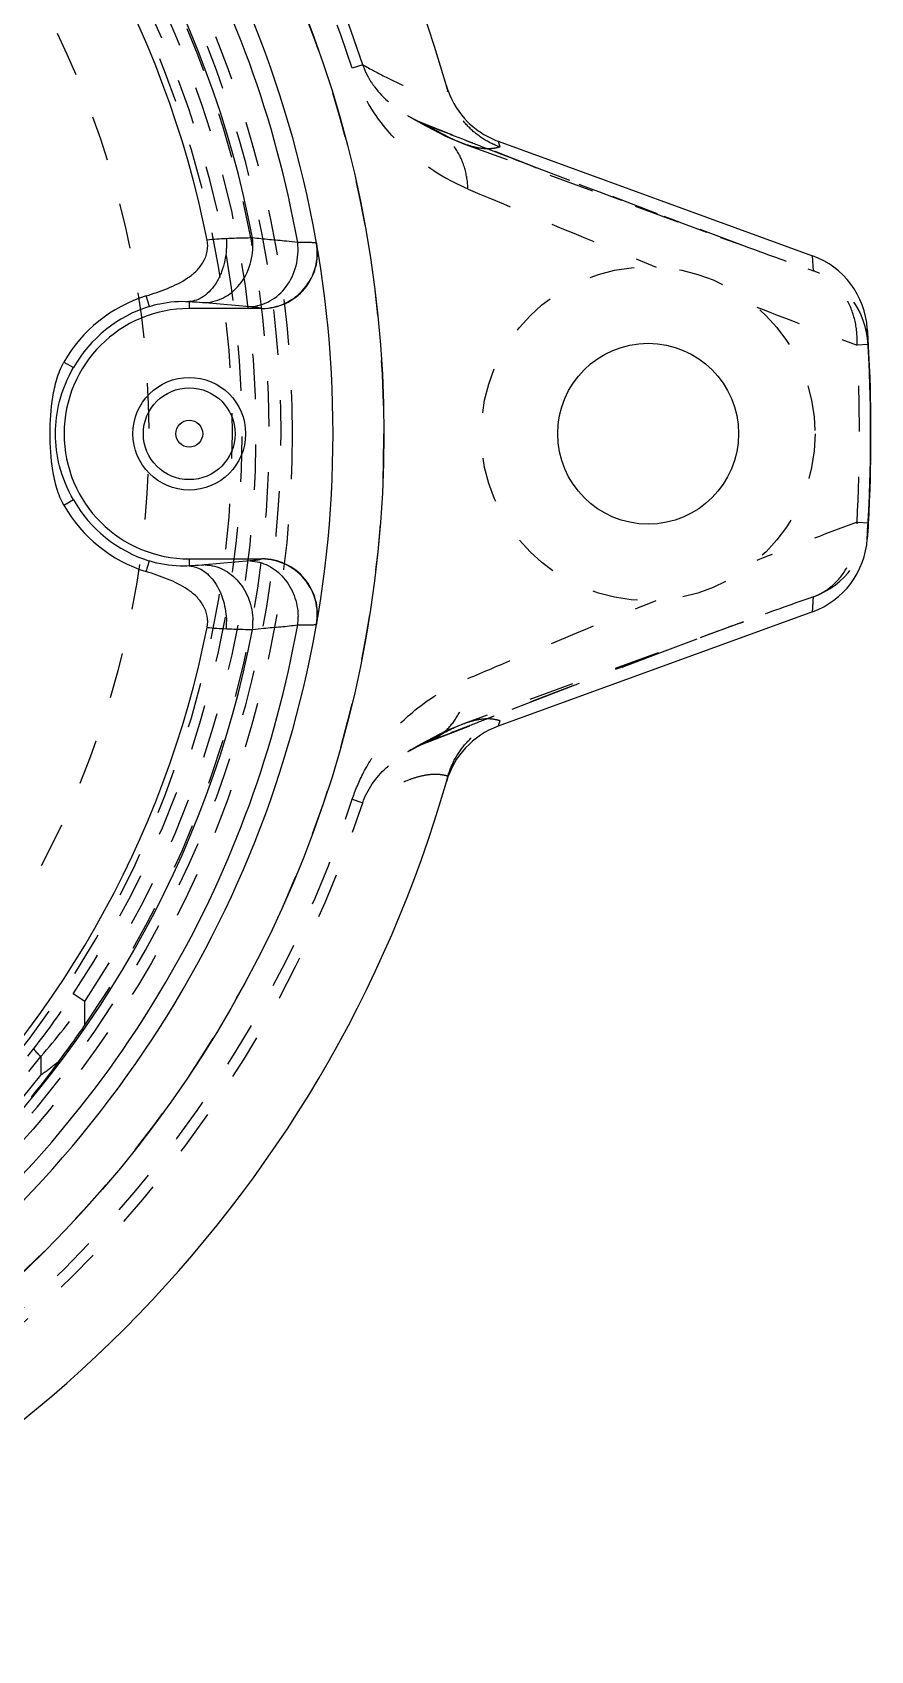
# Model space of a CAD drawing. Header units: millimetres. Extents: x 97 to 1722, y -6063 to 1553.
# Drawn here: x 1048.2 to 1078.4, y 41.9 to 100.1 of the extents above; entities that cross this region are included whole.
import ezdxf

# ---------------------------------------------------------------- set-up
doc = ezdxf.new("R2010")
doc.units = ezdxf.units.MM
doc.header["$LTSCALE"] = 16.335
doc.linetypes.add('HIDDEN', pattern=[0.2, 0.1, -0.1])
doc.layers.get('0').update_dxf_attribs({"linetype": 'CONTINUOUS'})
doc.layers.add('DEFAULT_2', color=8, linetype='HIDDEN')

msp = doc.modelspace()

# ---------------------------------------------------------------- linework, layer by layer
at = {"color": 7, "linetype": 'Continuous'}
for p, q in [((1063.106, 98.141), (1063.104, 98.148)), ((1064.963, 96.152), (1076.271, 92.037)), ((1058.435, 92.482), (1058.442, 92.477)), ((1052.427, 90.211), (1052.309, 90.591)), ((1053.858, 90.388), (1053.858, 90.136)), ((1054.433, 90.351), (1056.054, 90.209)), ((1056.474, 90.136), (1053.858, 90.136)), ((1056.469, 90.14), (1056.474, 90.136)), ((1049.35, 88.21), (1049.695, 88.013)), ((1078.357, 86.073), (1078.357, 85.201)), ((1049.695, 83.259), (1049.35, 83.062)), ((1052.309, 80.682), (1052.427, 81.061)), ((1053.858, 81.136), (1056.474, 81.136)), ((1053.858, 81.136), (1053.858, 80.884)), ((1056.053, 81.063), (1054.433, 80.921)), ((1056.474, 81.136), (1056.469, 81.132)), ((1076.27, 79.235), (1064.963, 75.12)), ((1058.442, 78.796), (1058.435, 78.791))]:
    msp.add_line(p, q, dxfattribs=at)
for centre, radius in [((1019.358, 85.636), 41.5), ((1070.358, 85.636), 3.25), ((1053.858, 85.636), 2.025), ((1053.858, 85.636), 1.65), ((1053.858, 85.636), 0.485)]:
    msp.add_circle(centre, radius, dxfattribs=at)
for centre, radius, start, end in [((1019.358, 85.636), 45.5, 15.95919, 74.04081), ((1019.358, 85.636), 39.672, 310.42217, 49.57783), ((1019.358, 85.636), 39.011, 10.15074, 49.35791), ((1019.358, 85.636), 37.443, 10.83388, 48.65201), ((1019.358, 85.636), 35.826, 11.20805, 48.26861), ((1065.884, 98.942), 2.89, 195.97502, 199.90011), ((1055.754, 79.145), 13.513, 92.37556, 95.31765), ((1056.459, 92.145), 2.005, 270.28474, 9.67769), ((1056.477, 92.132), 1.995, 269.9283, 9.96321), ((1075.244, 89.218), 3, 3.65939, 69.98498), ((1053.858, 85.636), 5.191, 107.36877, 150.27675), ((1053.858, 85.636), 4.794, 107.36878, 150.27675), ((1053.858, 85.636), 4.5, 90, 270), ((1019.347, 85.636), 59.012, 0.42464, 3.66656), ((1019.347, 85.637), 59.012, 356.33387, 359.57694), ((1053.858, 85.636), 4.794, 209.72325, 252.63129), ((1053.858, 85.636), 5.191, 209.72327, 252.63122), ((1075.244, 82.055), 3, 289.99348, 356.34418), ((1056.459, 79.128), 2.005, 350.32666, 89.71529), ((1056.477, 79.141), 1.995, 350.03678, 90.0717), ((1019.358, 85.636), 35.826, 311.73138, 348.79195), ((1019.358, 85.636), 37.443, 311.34799, 349.16612), ((1019.358, 85.636), 39.011, 310.64209, 349.84926), ((1055.796, 92.765), 14.152, 264.75133, 267.56073), ((1052.231, 78.81), 2.968, 356.45093, 1.49552), ((1053.84, 78.87), 2.311, 353.24222, 1.3311), ((1055.463, 79.013), 2.31, 353.74391, 1.32774), ((1065.994, 72.297), 3.005, 110.05475, 163.98622), ((1019.358, 85.636), 45.5, 285.95919, 344.04081)]:
    msp.add_arc(centre, radius, start, end, dxfattribs=at)
for points, knots in [([(1063.166, 97.958), (1063.314, 97.548), (1063.679, 96.967), (1064.367, 96.422), (1064.761, 96.226), (1064.963, 96.152)], [0, 0, 0, 0, 0.500375, 0.75343, 1, 1, 1, 1]), ([(1052.309, 90.591), (1052.568, 90.672), (1053.081, 90.846), (1053.699, 91.141), (1054.125, 91.481), (1054.381, 91.803), (1054.53, 92.189), (1054.528, 92.467), (1054.501, 92.6)], [0, 0, 0, 0, 0.250397, 0.500461, 0.625582, 0.750565, 0.875345, 1, 1, 1, 1]), ([(1055.194, 92.646), (1055.21, 92.384), (1055.182, 91.977), (1055.033, 91.461), (1054.865, 91.099), (1054.646, 90.797), (1054.396, 90.57), (1054.129, 90.431), (1053.945, 90.393), (1053.858, 90.388)], [0, 0, 0, 0, 0.274571, 0.419136, 0.55952, 0.689667, 0.806502, 0.908996, 1, 1, 1, 1]), ([(1054.433, 90.351), (1054.555, 90.355), (1054.804, 90.394), (1055.277, 90.593), (1055.782, 91.058), (1056.13, 91.821), (1056.168, 92.394), (1056.134, 92.674)], [0, 0, 0, 0, 0.114802, 0.232193, 0.476697, 0.735602, 1, 1, 1, 1]), ([(1056.134, 92.674), (1056.067, 92.673), (1055.753, 92.668), (1055.44, 92.657), (1055.194, 92.646)], [0, 0, 0, 0, 0.214656, 1, 1, 1, 1]), ([(1056.054, 90.209), (1056.176, 90.213), (1056.423, 90.252), (1056.894, 90.448), (1057.397, 90.908), (1057.748, 91.664), (1057.79, 92.232), (1057.759, 92.512)], [0, 0, 0, 0, 0.11489, 0.232331, 0.476809, 0.735588, 1, 1, 1, 1]), ([(1057.759, 92.512), (1057.624, 92.525), (1057.387, 92.553), (1057.049, 92.585), (1056.642, 92.617), (1056.338, 92.654), (1056.134, 92.674)], [0, 0, 0, 0, 0.250367, 0.437703, 0.624623, 1, 1, 1, 1]), ([(1058.435, 92.482), (1058.426, 92.485), (1058.402, 92.491), (1058.332, 92.501), (1058.203, 92.508), (1058.002, 92.513), (1057.847, 92.512), (1057.759, 92.512)], [0, 0, 0, 0, 0.042646, 0.108975, 0.313325, 0.611658, 1, 1, 1, 1]), ([(1052.427, 90.211), (1052.549, 90.25), (1053.016, 90.372), (1053.505, 90.412), (1053.858, 90.388)], [0, 0, 0, 0, 0.265116, 1, 1, 1, 1]), ([(1053.858, 90.388), (1053.913, 90.385), (1054.104, 90.376), (1054.296, 90.363), (1054.433, 90.351)], [0, 0, 0, 0, 0.283114, 1, 1, 1, 1]), ([(1056.054, 90.209), (1056.107, 90.204), (1056.202, 90.195), (1056.326, 90.179), (1056.411, 90.162), (1056.456, 90.15), (1056.469, 90.14)], [0, 0, 0, 0, 0.382522, 0.678575, 0.884582, 1, 1, 1, 1]), ([(1049.35, 83.062), (1049.241, 83.254), (1049.082, 83.669), (1048.899, 84.532), (1048.823, 85.636), (1048.899, 86.74), (1049.082, 87.603), (1049.241, 88.019), (1049.35, 88.21)], [0, 0, 0, 0, 0.124921, 0.24999, 0.5, 0.75001, 0.875078, 1, 1, 1, 1]), ([(1049.695, 83.259), (1049.478, 83.639), (1049.156, 84.415), (1048.996, 85.636), (1049.156, 86.858), (1049.478, 87.633), (1049.695, 88.013)], [0, 0, 0, 0, 0.264154, 0.500012, 0.735876, 1, 1, 1, 1]), ([(1053.858, 80.884), (1053.748, 80.877), (1053.266, 80.868), (1052.782, 80.95), (1052.427, 81.061)], [0, 0, 0, 0, 0.229747, 1, 1, 1, 1]), ([(1054.433, 80.921), (1054.392, 80.917), (1054.201, 80.902), (1054.009, 80.892), (1053.858, 80.884)], [0, 0, 0, 0, 0.215515, 1, 1, 1, 1]), ([(1053.858, 80.884), (1053.937, 80.88), (1054.104, 80.848), (1054.347, 80.732), (1054.581, 80.542), (1054.792, 80.286), (1054.965, 79.973), (1055.136, 79.509), (1055.192, 79.135), (1055.198, 78.887)], [0, 0, 0, 0, 0.090988, 0.192332, 0.306593, 0.433547, 0.571405, 0.715568, 1, 1, 1, 1]), ([(1054.433, 80.921), (1054.656, 80.914), (1055.114, 80.792), (1055.674, 80.336), (1056.049, 79.684), (1056.144, 79.179), (1056.15, 78.924)], [0, 0, 0, 0, 0.231884, 0.475978, 0.733989, 1, 1, 1, 1]), ([(1056.469, 81.132), (1056.456, 81.123), (1056.411, 81.11), (1056.326, 81.093), (1056.202, 81.077), (1056.107, 81.068), (1056.053, 81.063)], [0, 0, 0, 0, 0.115414, 0.321389, 0.617472, 1, 1, 1, 1]), ([(1056.054, 81.063), (1056.276, 81.057), (1056.735, 80.935), (1057.296, 80.479), (1057.671, 79.827), (1057.766, 79.322), (1057.772, 79.066)], [0, 0, 0, 0, 0.231982, 0.476107, 0.734075, 1, 1, 1, 1]), ([(1054.501, 78.673), (1054.528, 78.805), (1054.53, 79.083), (1054.381, 79.47), (1054.125, 79.792), (1053.699, 80.132), (1053.081, 80.426), (1052.568, 80.601), (1052.309, 80.682)], [0, 0, 0, 0, 0.124657, 0.249439, 0.374425, 0.499549, 0.749607, 1, 1, 1, 1]), ([(1055.194, 78.626), (1055.283, 78.622), (1055.596, 78.61), (1055.91, 78.601), (1056.134, 78.598)], [0, 0, 0, 0, 0.283915, 1, 1, 1, 1]), ([(1056.134, 78.598), (1056.27, 78.612), (1056.507, 78.64), (1056.845, 78.672), (1057.252, 78.703), (1057.556, 78.741), (1057.759, 78.761)], [0, 0, 0, 0, 0.250437, 0.43771, 0.624643, 1, 1, 1, 1]), ([(1057.759, 78.761), (1057.847, 78.76), (1058.002, 78.76), (1058.203, 78.764), (1058.332, 78.771), (1058.402, 78.781), (1058.426, 78.787), (1058.435, 78.791)], [0, 0, 0, 0, 0.388333, 0.686674, 0.891011, 0.957333, 1, 1, 1, 1])]:
    msp.add_open_spline(points, degree=3, knots=knots, dxfattribs=at)
at = {"layer": 'DEFAULT_2', "color": 8, "linetype": 'HIDDEN'}
for p, q in [((1060.097, 98.901), (1059.72, 98.778)), ((1063.105, 98.147), (1063.146, 98.002)), ((1063.147, 97.999), (1063.158, 97.957)), ((1061.711, 97.072), (1061.712, 97.071)), ((1061.929, 96.95), (1061.783, 97.03)), ((1062.425, 96.724), (1062.359, 96.749)), ((1062.359, 96.749), (1062.425, 96.723)), ((1062.418, 96.715), (1062.359, 96.749)), ((1066.378, 95.187), (1062.425, 96.724)), ((1063.756, 96.048), (1073.783, 92.398)), ((1064.963, 96.152), (1065.023, 95.945)), ((1076.302, 91.496), (1076.27, 92.037)), ((1076.104, 91.566), (1076.302, 91.496)), ((1078.238, 89.41), (1078.246, 89.279)), ((1078.246, 89.279), (1078.247, 89.257)), ((1078.247, 89.257), (1078.262, 89.005)), ((1078.272, 88.838), (1077.871, 88.818)), ((1078.262, 89.005), (1078.272, 88.838)), ((1078.345, 86.875), (1078.354, 86.38)), ((1078.348, 86.753), (1078.35, 86.63)), ((1078.354, 86.38), (1078.357, 86.078)), ((1078.357, 85.201), (1078.354, 84.896)), ((1078.35, 84.642), (1078.348, 84.519)), ((1077.871, 82.455), (1078.272, 82.434)), ((1078.264, 82.295), (1078.246, 81.993)), ((1078.272, 82.434), (1078.264, 82.295)), ((1078.246, 81.993), (1078.238, 81.863)), ((1076.302, 79.777), (1076.103, 79.706)), ((1073.783, 78.874), (1063.756, 75.225)), ((1065.023, 75.327), (1064.963, 75.12)), ((1062.359, 74.523), (1062.471, 74.589)), ((1062.425, 74.549), (1062.359, 74.523)), ((1062.359, 74.523), (1062.425, 74.548)), ((1062.365, 74.524), (1062.425, 74.548)), ((1061.714, 74.203), (1061.715, 74.203)), ((1059.72, 72.494), (1060.097, 72.371)), ((1050.106, 65.228), (1049.69, 65.504)), ((1050.106, 64.377), (1050.106, 65.228)), ((1048.521, 63.248), (1048.521, 62.581))]:
    msp.add_line(p, q, dxfattribs=at)
for points in [[(1061.712, 97.071), (1062.183, 96.798), (1063.075, 96.333), (1063.751, 96.05)], [(1062.224, 96.808), (1062.078, 96.876), (1061.929, 96.95)], [(1062.425, 96.724), (1062.368, 96.747), (1062.224, 96.808)], [(1073.764, 92.406), (1070.599, 93.577), (1066.378, 95.187)], [(1078.246, 89.279), (1078.26, 89.05), (1078.287, 88.538), (1078.308, 88.081), (1078.324, 87.66), (1078.336, 87.258), (1078.345, 86.875)], [(1078.354, 84.896), (1078.346, 84.409), (1078.337, 84.029), (1078.324, 83.628), (1078.308, 83.21), (1078.288, 82.755), (1078.261, 82.245), (1078.246, 81.993)], [(1062.425, 74.548), (1066.368, 76.082), (1070.593, 77.693), (1073.764, 78.867)], [(1063.751, 75.223), (1063.073, 74.938), (1062.18, 74.473), (1061.712, 74.202)], [(1061.774, 74.237), (1061.913, 74.314), (1062.062, 74.389), (1062.213, 74.459), (1062.365, 74.524)]]:
    msp.add_lwpolyline(points, dxfattribs=at)
for centre, radius in [((1019.358, 85.636), 41.491), ((1019.358, 85.636), 38.202), ((1070.358, 85.636), 6)]:
    msp.add_circle(centre, radius, dxfattribs=at)
for centre, radius, start, end in [((1019.358, 85.636), 42.844, 18.03566, 71.96434), ((1019.358, 85.636), 42.448, 18.03567, 71.96434), ((1019.358, 85.636), 37.8, 275.17115, 84.82885), ((1019.358, 85.636), 36.054, 285.89308, 74.10692), ((1019.358, 85.636), 33.058, 269.71816, 90.28184), ((1019.358, 85.636), 37.381, 325.33913, 34.66087), ((1019.358, 85.636), 36.904, 326.42601, 33.57399), ((1019.358, 85.636), 36.405, 326.42603, 33.57399), ((1019.358, 85.636), 45.5, 15.70792, 15.95919), ((1064.253, 101.375), 4.999, 239.44372, 242.53764), ((1064.368, 101.59), 5.242, 242.50728, 242.99844), ((1064.267, 101.389), 5.017, 242.98691, 246.99845), ((1064.349, 101.582), 5.227, 246.995, 247.6145), ((1240.46, 510.623), 452.099, 247.01074, 247.93749), ((1165.228, 343.598), 267.326, 249.99676, 250.52526), ((1075.276, 88.677), 3, 3.09202, 70.0021), ((1157.778, 304.174), 229.704, 248.6806, 249.6427), ((1019.358, 85.636), 58.598, 356.88757, 3.11236), ((1018.989, 85.636), 59.369, 1.07796, 3.09185), ((1018.99, 85.636), 59.368, 359.04078, 0.95922), ((1018.989, 85.636), 59.369, 356.90815, 358.92176), ((1159.942, -138.59), 235.789, 110.36953, 111.30682), ((1075.276, 82.596), 3, 289.99772, 356.90792), ((1162.718, -165.328), 259.892, 109.46748, 110.01081), ((1064.293, 69.827), 5.079, 112.38415, 120.51329), ((1019.358, 85.636), 45.5, 344.04081, 344.29248), ((1019.358, 85.636), 42.448, 288.03566, 341.96434), ((1019.358, 85.636), 42.844, 288.03566, 341.96434), ((1023.878, 82.608), 30.965, 322.01437, 326.46969), ((1024.178, 84.346), 32.214, 319.08406, 323.59591), ((1014.485, 89.008), 43.308, 323.21947, 325.33655), ((1019.997, 85.642), 35.891, 284.90956, 322.00946), ((1019.838, 85.643), 36.391, 284.92335, 322.01742), ((1019.2, 85.636), 37.3, 275.17114, 321.82221)]:
    msp.add_arc(centre, radius, start, end, dxfattribs=at)
for points, knots in [([(1060.097, 98.901), (1060.375, 98.748), (1060.91, 98.454), (1061.584, 98.135), (1062.108, 97.962), (1062.476, 97.887), (1062.774, 97.876), (1063, 97.905), (1063.107, 97.934), (1063.16, 97.95)], [0, 0, 0, 0, 0.289548, 0.557179, 0.679149, 0.792522, 0.898367, 0.949432, 1, 1, 1, 1]), ([(1060.097, 98.901), (1060.125, 98.816), (1060.188, 98.659), (1060.324, 98.391), (1060.732, 97.774), (1061.258, 97.34), (1061.711, 97.072)], [0, 0, 0, 0, 0.10818, 0.204326, 0.363556, 1, 1, 1, 1]), ([(1063.889, 94.431), (1063.205, 94.719), (1062.072, 95.394), (1060.854, 96.622), (1060.129, 97.737), (1059.828, 98.447), (1059.72, 98.778)], [0, 0, 0, 0, 0.35926, 0.62846, 0.831403, 1, 1, 1, 1]), ([(1065.023, 95.945), (1064.801, 96.026), (1064.375, 96.241), (1063.829, 96.704), (1063.408, 97.282), (1063.224, 97.723), (1063.16, 97.95)], [0, 0, 0, 0, 0.250012, 0.50003, 0.750031, 1, 1, 1, 1]), ([(1062.817, 96.489), (1062.787, 96.505), (1062.653, 96.579), (1062.52, 96.655), (1062.418, 96.715)], [0, 0, 0, 0, 0.226624, 1, 1, 1, 1]), ([(1063.881, 94.434), (1063.872, 94.684), (1063.796, 95.182), (1063.498, 95.863), (1063.032, 96.406), (1062.631, 96.644), (1062.425, 96.724)], [0, 0, 0, 0, 0.262195, 0.521559, 0.768727, 1, 1, 1, 1]), ([(1062.425, 96.723), (1062.539, 96.679), (1063.001, 96.498), (1063.462, 96.318), (1063.81, 96.183)], [0, 0, 0, 0, 0.246856, 1, 1, 1, 1]), ([(1063.751, 96.05), (1063.684, 96.074), (1063.364, 96.201), (1063.056, 96.358), (1062.817, 96.489)], [0, 0, 0, 0, 0.208513, 1, 1, 1, 1]), ([(1065.023, 95.945), (1064.984, 95.933), (1064.906, 95.91), (1064.732, 95.879), (1064.481, 95.872), (1064.134, 95.924), (1063.889, 95.999), (1063.756, 96.048)], [0, 0, 0, 0, 0.093863, 0.1901, 0.407806, 0.671784, 1, 1, 1, 1]), ([(1063.81, 96.183), (1063.894, 96.15), (1064.231, 96.018), (1064.569, 95.887), (1064.823, 95.788)], [0, 0, 0, 0, 0.247755, 1, 1, 1, 1]), ([(1064.823, 95.788), (1065.514, 95.52), (1068.486, 94.37), (1071.466, 93.242), (1073.764, 92.406)], [0, 0, 0, 0, 0.23265, 1, 1, 1, 1]), ([(1077.871, 88.818), (1077.885, 89.105), (1077.839, 89.687), (1077.533, 90.493), (1077.005, 91.135), (1076.54, 91.408), (1076.302, 91.496)], [0, 0, 0, 0, 0.260738, 0.522065, 0.77062, 1, 1, 1, 1]), ([(1076.302, 79.777), (1076.54, 79.864), (1077.005, 80.137), (1077.533, 80.779), (1077.839, 81.586), (1077.885, 82.168), (1077.871, 82.455)], [0, 0, 0, 0, 0.22938, 0.477935, 0.739262, 1, 1, 1, 1]), ([(1076.27, 79.235), (1076.271, 79.236), (1076.271, 79.241), (1076.271, 79.248), (1076.271, 79.26), (1076.272, 79.284), (1076.275, 79.32), (1076.278, 79.37), (1076.281, 79.424), (1076.285, 79.492), (1076.29, 79.568), (1076.294, 79.644), (1076.299, 79.712), (1076.3, 79.754), (1076.302, 79.777)], [0, 0, 0, 0, 0.006051, 0.020547, 0.043088, 0.073026, 0.151356, 0.246248, 0.348326, 0.449162, 0.625518, 0.766186, 0.873786, 1, 1, 1, 1]), ([(1063.876, 76.836), (1064.447, 77.077), (1066.699, 78.025), (1068.956, 78.959), (1070.646, 79.643)], [0, 0, 0, 0, 0.253795, 1, 1, 1, 1]), ([(1073.764, 78.867), (1072.962, 78.575), (1069.973, 77.472), (1066.998, 76.329), (1064.824, 75.484)], [0, 0, 0, 0, 0.26776, 1, 1, 1, 1]), ([(1059.72, 72.494), (1059.828, 72.825), (1060.129, 73.535), (1060.853, 74.648), (1062.067, 75.873), (1063.194, 76.547), (1063.876, 76.836)], [0, 0, 0, 0, 0.169003, 0.372512, 0.640703, 1, 1, 1, 1]), ([(1062.425, 74.548), (1062.631, 74.629), (1063.032, 74.867), (1063.498, 75.409), (1063.796, 76.09), (1063.872, 76.588), (1063.881, 76.838)], [0, 0, 0, 0, 0.231273, 0.47844, 0.737805, 1, 1, 1, 1]), ([(1063.807, 75.089), (1063.69, 75.043), (1063.229, 74.864), (1062.769, 74.684), (1062.425, 74.549)], [0, 0, 0, 0, 0.253156, 1, 1, 1, 1]), ([(1062.843, 74.798), (1062.93, 74.845), (1063.226, 75.001), (1063.53, 75.142), (1063.751, 75.223)], [0, 0, 0, 0, 0.297022, 1, 1, 1, 1]), ([(1063.16, 73.322), (1063.224, 73.549), (1063.408, 73.99), (1063.829, 74.568), (1064.375, 75.031), (1064.801, 75.246), (1065.023, 75.327)], [0, 0, 0, 0, 0.249969, 0.49997, 0.749988, 1, 1, 1, 1]), ([(1063.756, 75.225), (1063.89, 75.273), (1064.136, 75.349), (1064.483, 75.401), (1064.775, 75.393), (1064.946, 75.351), (1065.023, 75.327)], [0, 0, 0, 0, 0.329257, 0.59386, 0.812096, 1, 1, 1, 1]), ([(1064.824, 75.484), (1064.738, 75.451), (1064.399, 75.319), (1064.06, 75.187), (1063.807, 75.089)], [0, 0, 0, 0, 0.252263, 1, 1, 1, 1]), ([(1062.471, 74.589), (1062.505, 74.608), (1062.628, 74.679), (1062.752, 74.748), (1062.843, 74.798)], [0, 0, 0, 0, 0.274132, 1, 1, 1, 1]), ([(1060.097, 72.371), (1060.254, 72.849), (1060.767, 73.551), (1061.436, 74.038), (1061.713, 74.202)], [0, 0, 0, 0, 0.609024, 1, 1, 1, 1]), ([(1063.16, 73.322), (1063.107, 73.338), (1063, 73.367), (1062.774, 73.396), (1062.476, 73.386), (1062.108, 73.311), (1061.584, 73.138), (1060.91, 72.819), (1060.375, 72.524), (1060.097, 72.371)], [0, 0, 0, 0, 0.050568, 0.101632, 0.207478, 0.320851, 0.442821, 0.710452, 1, 1, 1, 1]), ([(1048.521, 63.248), (1048.485, 63.279), (1048.42, 63.34), (1048.34, 63.427), (1048.294, 63.492), (1048.277, 63.537), (1048.283, 63.551)], [0, 0, 0, 0, 0.366772, 0.679301, 0.890443, 1, 1, 1, 1]), ([(1049.171, 63.078), (1048.487, 62.153), (1047.037, 60.37), (1045.033, 58.317), (1043.33, 56.794), (1042.008, 55.715), (1040.642, 54.699), (1039.236, 53.747), (1037.793, 52.862), (1036.315, 52.043), (1035.057, 51.418), (1034.037, 50.952), (1033.266, 50.62), (1032.489, 50.306), (1031.706, 50.01), (1030.918, 49.731), (1030.126, 49.469), (1029.462, 49.266), (1028.931, 49.113), (1028.529, 49.002), (1028.143, 48.899), (1027.696, 48.786), (1027.497, 48.737), (1026.954, 48.607), (1027.05, 48.627)], [0, 0, 0, 0, 0.127924, 0.255182, 0.318578, 0.381809, 0.444875, 0.50778, 0.570525, 0.633111, 0.695538, 0.726693, 0.757807, 0.788877, 0.819901, 0.850875, 0.88179, 0.912634, 0.928021, 0.943377, 0.95869, 0.973938, 0.989053, 1, 1, 1, 1]), ([(1048.521, 62.581), (1048.575, 62.621), (1048.794, 62.785), (1049.01, 62.951), (1049.171, 63.078)], [0, 0, 0, 0, 0.247694, 1, 1, 1, 1])]:
    msp.add_open_spline(points, degree=3, knots=knots, dxfattribs=at)

doc.saveas('drawing.dxf')
